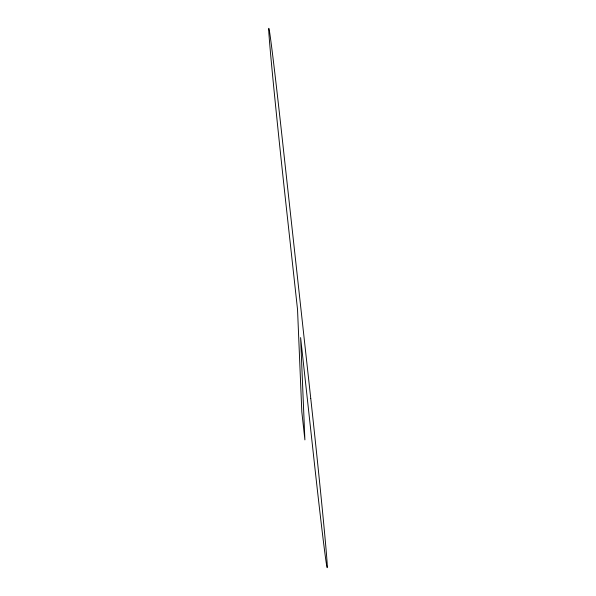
<?xml version="1.0" encoding="UTF-8"?>
<svg xmlns="http://www.w3.org/2000/svg" width="596" height="596" viewBox="0 0 596 596"><rect width="100%" height="100%" fill="white"/><g stroke="black" fill="none" stroke-linecap="round" stroke-linejoin="round"><path stroke-width="0.89" d="M310.754 398.448L283.1 146.393A143.167 1.699 83.9 0 0 268.803 31.938A143.167 1.699 83.9 0 0 285.246 197.552L297.538 309.57L301.822 411.881L304.899 439.885L300.608 337.582L312.9 449.608A143.167 1.699 83.9 0 0 327.197 564.062A143.167 1.699 83.9 0 0 310.754 398.448"/></g></svg>
